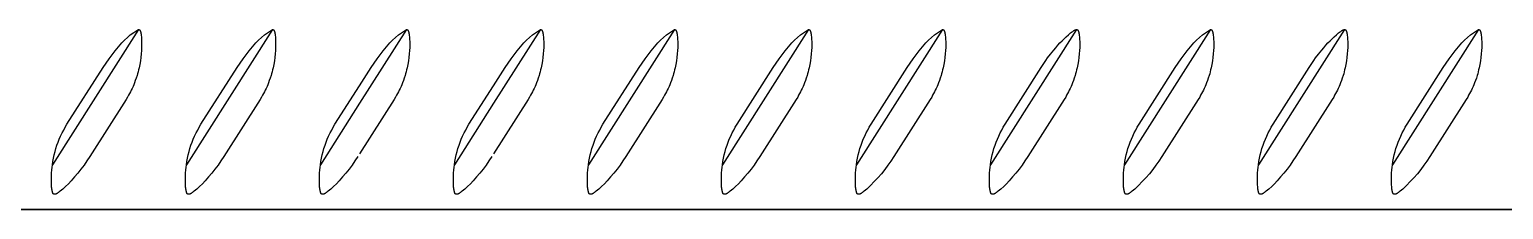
# Model space of a CAD drawing. Header units: millimetres. Extents: x 0 to 1192, y -689 to 404.
# Drawn here: x 952.2 to 1073.2, y 185 to 199.8 of the extents above; entities that cross this region are included whole.
import ezdxf

# ---------------------------------------------------------------- set-up
doc = ezdxf.new("R2010")
doc.units = ezdxf.units.MM
doc.layers.add('Blocks', color=7, linetype='Continuous')
doc.layers.add('Blocks$Inner', color=7, linetype='Continuous', lineweight=25, true_color=0x007f00)
doc.layers.add('Blocks$Outline', color=7, linetype='Continuous', lineweight=35, true_color=0xff3f3f)

# ---------------------------------------------------------------- blocks, each defined once
blk = doc.blocks.new('Rebar Side Table Side')
at = {"layer": 'Blocks$Inner'}
for points in [[(240.8, 199.77), (240.8, 199.77), (240.81, 199.77), (240.81, 199.77), (240.81, 199.77), (240.82, 199.77), (240.82, 199.77), (240.83, 199.77), (240.83, 199.77), (240.83, 199.77), (240.84, 199.77), (240.84, 199.77), (240.84, 199.77), (240.85, 199.77), (240.85, 199.77), (240.85, 199.76), (240.86, 199.76), (240.86, 199.76), (240.86, 199.76), (240.86, 199.76), (240.87, 199.76), (240.87, 199.76), (240.87, 199.75), (240.88, 199.75), (240.88, 199.75), (240.88, 199.75), (240.89, 199.74), (240.89, 199.74), (240.89, 199.74), (240.9, 199.74), (240.9, 199.73), (240.9, 199.73), (240.9, 199.73), (240.91, 199.72), (240.91, 199.72), (240.91, 199.72), (240.91, 199.71), (240.92, 199.71), (240.92, 199.7), (240.92, 199.7), (240.93, 199.7), (240.93, 199.69), (240.93, 199.68), (240.94, 199.67), (240.94, 199.66), (240.95, 199.65), (240.95, 199.64), (240.96, 199.63), (240.96, 199.62), (240.96, 199.6), (240.97, 199.58), (240.98, 199.55), (240.99, 199.51), (241, 199.46), (241.01, 199.42), (241.01, 199.37), (241.03, 199.28), (241.04, 199.18), (241.05, 199.08), (241.05, 198.97), (241.06, 198.76), (241.06, 198.53), (241.06, 198.29), (241.05, 198.04), (241.03, 197.77), (241, 197.49), (240.96, 197.21), (240.91, 196.91), (240.85, 196.62), (240.81, 196.46), (240.77, 196.31), (240.73, 196.15), (240.68, 196), (240.62, 195.79), (240.54, 195.58), (240.47, 195.39), (240.41, 195.24), (240.35, 195.09), (240.28, 194.94), (240.21, 194.8), (240.14, 194.66), (240.07, 194.52), (239.99, 194.38), (239.91, 194.24), (239.78, 194.03), (236.8, 189.36), (236.57, 189.01), (236.33, 188.66), (236.08, 188.33), (235.82, 188), (235.55, 187.68), (235.27, 187.36), (235.05, 187.13), (234.82, 186.91), (234.58, 186.69), (234.47, 186.6), (234.36, 186.51), (234.29, 186.46), (234.23, 186.41), (234.17, 186.37), (234.14, 186.35), (234.12, 186.33), (234.09, 186.32), (234.07, 186.31), (234.05, 186.3), (234.03, 186.29), (234.02, 186.28), (234.01, 186.28), (234, 186.28), (233.99, 186.27), (233.99, 186.27), (233.98, 186.27), (233.97, 186.26), (233.96, 186.26), (233.95, 186.26), (233.95, 186.26), (233.94, 186.26), (233.93, 186.26), (233.93, 186.26), (233.92, 186.26), (233.92, 186.26), (233.92, 186.26), (233.91, 186.26), (233.91, 186.26), (233.91, 186.26), (233.9, 186.26), (233.9, 186.26), (233.89, 186.26), (233.89, 186.26), (233.89, 186.26), (233.88, 186.26), (233.88, 186.26), (233.88, 186.26), (233.87, 186.26), (233.87, 186.26), (233.87, 186.26), (233.86, 186.26), (233.86, 186.26), (233.86, 186.27), (233.86, 186.27), (233.85, 186.27), (233.85, 186.27), (233.85, 186.27), (233.84, 186.27), (233.84, 186.27), (233.84, 186.28), (233.84, 186.28), (233.83, 186.28), (233.83, 186.28), (233.83, 186.29), (233.82, 186.29), (233.82, 186.29), (233.82, 186.29), (233.82, 186.3), (233.81, 186.3), (233.81, 186.3), (233.81, 186.3), (233.81, 186.31), (233.8, 186.31), (233.8, 186.31), (233.8, 186.32), (233.79, 186.32), (233.79, 186.33), (233.79, 186.33), (233.79, 186.33), (233.78, 186.34), (233.78, 186.35), (233.77, 186.36), (233.77, 186.37), (233.77, 186.38), (233.76, 186.39), (233.76, 186.4), (233.75, 186.41), (233.75, 186.42), (233.75, 186.43), (233.74, 186.46), (233.73, 186.48), (233.72, 186.51), (233.72, 186.54), (233.7, 186.61), (233.69, 186.69), (233.68, 186.77), (233.67, 186.85), (233.66, 187.06), (233.65, 187.27), (233.65, 187.5), (233.65, 187.74), (233.66, 188), (233.68, 188.26), (233.71, 188.47), (233.73, 188.68)], [(251.8, 199.77), (244.73, 188.68), (244.77, 188.95), (244.82, 189.22), (244.88, 189.49), (244.95, 189.76), (245.02, 190.02), (245.11, 190.28), (245.2, 190.54), (245.3, 190.79), (245.41, 191.04), (245.53, 191.29), (245.66, 191.53), (245.79, 191.77), (245.93, 192), (248.91, 196.67), (249.14, 197.02), (249.38, 197.37), (249.63, 197.71), (249.89, 198.03), (250.16, 198.36), (250.44, 198.67), (250.66, 198.9), (250.9, 199.12), (251.13, 199.34), (251.8, 199.77), (251.8, 199.77), (251.81, 199.77), (251.81, 199.77), (251.81, 199.77), (251.82, 199.77), (251.82, 199.77), (251.83, 199.77), (251.83, 199.77), (251.83, 199.77), (251.84, 199.77), (251.84, 199.77), (251.84, 199.77), (251.85, 199.77), (251.85, 199.77), (251.85, 199.76), (251.86, 199.76), (251.86, 199.76), (251.86, 199.76), (251.86, 199.76), (251.87, 199.76), (251.87, 199.76), (251.87, 199.75), (251.88, 199.75), (251.88, 199.75), (251.88, 199.75), (251.89, 199.74), (251.89, 199.74), (251.89, 199.74), (251.9, 199.74), (251.9, 199.73), (251.9, 199.73), (251.9, 199.73), (251.91, 199.72), (251.91, 199.72), (251.91, 199.72), (251.91, 199.71), (251.92, 199.71), (251.92, 199.7), (251.92, 199.7), (251.93, 199.7), (251.93, 199.69), (251.93, 199.68), (251.94, 199.67), (251.94, 199.66), (251.95, 199.65), (251.95, 199.64), (251.96, 199.63), (251.96, 199.62), (251.96, 199.6), (251.97, 199.58), (251.98, 199.55), (251.99, 199.51), (252, 199.46), (252.01, 199.42), (252.01, 199.37), (252.03, 199.28), (252.04, 199.18), (252.05, 199.08), (252.05, 198.97), (252.06, 198.76), (252.06, 198.53), (252.06, 198.29), (252.05, 198.04), (252.03, 197.77), (252, 197.49), (251.96, 197.21), (251.91, 196.91), (251.85, 196.62), (251.81, 196.46), (251.77, 196.31), (251.73, 196.15), (251.68, 196), (251.62, 195.79), (251.54, 195.58), (251.47, 195.39), (251.41, 195.24), (251.35, 195.09), (251.28, 194.94), (251.21, 194.8), (251.14, 194.66), (251.07, 194.52), (250.99, 194.38), (250.91, 194.24), (250.78, 194.03), (247.8, 189.36), (247.57, 189.01), (247.33, 188.66), (247.08, 188.33), (246.82, 188), (246.55, 187.68), (246.27, 187.36), (246.05, 187.13), (245.82, 186.91), (245.58, 186.69), (245.47, 186.6), (245.36, 186.51), (245.29, 186.46), (245.23, 186.41), (245.17, 186.37), (245.14, 186.35), (245.12, 186.33), (245.09, 186.32), (245.07, 186.31), (245.05, 186.3), (245.03, 186.29), (245.02, 186.28), (245.01, 186.28), (245, 186.28), (244.99, 186.27), (244.99, 186.27), (244.98, 186.27), (244.97, 186.26), (244.96, 186.26), (244.95, 186.26), (244.95, 186.26), (244.94, 186.26), (244.93, 186.26), (244.93, 186.26), (244.92, 186.26), (244.92, 186.26), (244.92, 186.26), (244.91, 186.26), (244.91, 186.26), (244.91, 186.26), (244.9, 186.26), (244.9, 186.26), (244.89, 186.26), (244.89, 186.26), (244.89, 186.26), (244.88, 186.26), (244.88, 186.26), (244.88, 186.26), (244.87, 186.26), (244.87, 186.26), (244.87, 186.26), (244.86, 186.26), (244.86, 186.26), (244.86, 186.27), (244.86, 186.27), (244.85, 186.27), (244.85, 186.27), (244.85, 186.27), (244.84, 186.27), (244.84, 186.27), (244.84, 186.28), (244.84, 186.28), (244.83, 186.28), (244.83, 186.28), (244.83, 186.29), (244.82, 186.29), (244.82, 186.29), (244.82, 186.29), (244.82, 186.3), (244.81, 186.3), (244.81, 186.3), (244.81, 186.3), (244.81, 186.31), (244.8, 186.31), (244.8, 186.31), (244.8, 186.32), (244.79, 186.32), (244.79, 186.33), (244.79, 186.33), (244.79, 186.33), (244.78, 186.34), (244.78, 186.35), (244.77, 186.36), (244.77, 186.37), (244.77, 186.38), (244.76, 186.39), (244.76, 186.4), (244.75, 186.41), (244.75, 186.42), (244.75, 186.43), (244.74, 186.46), (244.73, 186.48), (244.72, 186.51), (244.72, 186.54), (244.7, 186.61), (244.69, 186.69), (244.68, 186.77), (244.67, 186.85), (244.66, 187.06), (244.65, 187.27), (244.65, 187.5), (244.65, 187.74), (244.66, 188), (244.68, 188.26), (244.71, 188.47), (244.73, 188.68)], [(262.8, 199.77), (262.8, 199.77), (262.81, 199.77), (262.81, 199.77), (262.81, 199.77), (262.82, 199.77), (262.82, 199.77), (262.83, 199.77), (262.83, 199.77), (262.83, 199.77), (262.84, 199.77), (262.84, 199.77), (262.84, 199.77), (262.85, 199.77), (262.85, 199.77), (262.85, 199.76), (262.86, 199.76), (262.86, 199.76), (262.86, 199.76), (262.86, 199.76), (262.87, 199.76), (262.87, 199.76), (262.87, 199.75), (262.88, 199.75), (262.88, 199.75), (262.88, 199.75), (262.89, 199.74), (262.89, 199.74), (262.89, 199.74), (262.9, 199.74), (262.9, 199.73), (262.9, 199.73), (262.9, 199.73), (262.91, 199.72), (262.91, 199.72), (262.91, 199.72), (262.91, 199.71), (262.92, 199.71), (262.92, 199.7), (262.92, 199.7), (262.93, 199.7), (262.93, 199.69), (262.93, 199.68), (262.94, 199.67), (262.94, 199.66), (262.95, 199.65), (262.95, 199.64), (262.96, 199.63), (262.96, 199.62), (262.96, 199.6), (262.97, 199.58), (262.98, 199.55), (262.99, 199.51), (263, 199.46), (263.01, 199.42), (263.01, 199.37), (263.03, 199.28), (263.04, 199.18), (263.05, 199.08), (263.05, 198.97), (263.06, 198.76), (263.06, 198.53), (263.06, 198.29), (263.05, 198.04), (263.03, 197.77), (263, 197.49), (262.96, 197.21), (262.91, 196.91), (262.85, 196.62), (262.81, 196.46), (262.77, 196.31), (262.73, 196.15), (262.68, 196), (262.62, 195.79), (262.54, 195.58), (262.47, 195.39), (262.41, 195.24), (262.35, 195.09), (262.28, 194.94), (262.21, 194.8), (262.14, 194.66), (262.07, 194.52), (261.99, 194.38), (261.91, 194.24), (261.78, 194.03), (258.95, 189.58)], [(273.8, 199.77), (269.95, 193.73), (266.73, 188.68), (266.77, 188.95), (266.82, 189.22), (266.88, 189.49), (266.95, 189.76), (267.02, 190.02), (267.11, 190.28), (267.2, 190.54), (267.3, 190.79), (267.41, 191.04), (267.53, 191.29), (267.66, 191.53), (267.79, 191.77), (267.93, 192), (269.95, 195.16), (270.91, 196.67), (271.14, 197.02), (271.38, 197.37), (271.63, 197.71), (271.89, 198.03), (272.16, 198.36), (272.44, 198.67), (272.66, 198.9), (272.9, 199.12), (273.13, 199.34), (273.8, 199.77), (273.8, 199.77), (273.81, 199.77), (273.81, 199.77), (273.81, 199.77), (273.82, 199.77), (273.82, 199.77), (273.83, 199.77), (273.83, 199.77), (273.83, 199.77), (273.84, 199.77), (273.84, 199.77), (273.84, 199.77), (273.85, 199.77), (273.85, 199.77), (273.85, 199.76), (273.86, 199.76), (273.86, 199.76), (273.86, 199.76), (273.86, 199.76), (273.87, 199.76), (273.87, 199.76), (273.87, 199.75), (273.88, 199.75), (273.88, 199.75), (273.88, 199.75), (273.89, 199.74), (273.89, 199.74), (273.89, 199.74), (273.9, 199.74), (273.9, 199.73), (273.9, 199.73), (273.9, 199.73), (273.91, 199.72), (273.91, 199.72), (273.91, 199.72), (273.91, 199.71), (273.92, 199.71), (273.92, 199.7), (273.92, 199.7), (273.93, 199.7), (273.93, 199.69), (273.93, 199.68), (273.94, 199.67), (273.94, 199.66), (273.95, 199.65), (273.95, 199.64), (273.96, 199.63), (273.96, 199.62), (273.96, 199.6), (273.97, 199.58), (273.98, 199.55), (273.99, 199.51), (274, 199.46), (274.01, 199.42), (274.01, 199.37), (274.03, 199.28), (274.04, 199.18), (274.05, 199.08), (274.05, 198.97), (274.06, 198.76), (274.06, 198.53), (274.06, 198.29), (274.05, 198.04), (274.03, 197.77), (274, 197.49), (273.96, 197.21), (273.91, 196.91), (273.85, 196.62), (273.81, 196.46), (273.77, 196.31), (273.73, 196.15), (273.68, 196), (273.62, 195.79), (273.54, 195.58), (273.47, 195.39), (273.41, 195.24), (273.35, 195.09), (273.28, 194.94), (273.21, 194.8), (273.14, 194.66), (273.07, 194.52), (272.99, 194.38), (272.91, 194.24), (272.78, 194.03), (269.95, 189.58)], [(284.8, 199.77), (284.8, 199.77), (284.81, 199.77), (284.81, 199.77), (284.81, 199.77), (284.82, 199.77), (284.82, 199.77), (284.83, 199.77), (284.83, 199.77), (284.83, 199.77), (284.84, 199.77), (284.84, 199.77), (284.84, 199.77), (284.85, 199.77), (284.85, 199.77), (284.85, 199.76), (284.86, 199.76), (284.86, 199.76), (284.86, 199.76), (284.86, 199.76), (284.87, 199.76), (284.87, 199.76), (284.87, 199.75), (284.88, 199.75), (284.88, 199.75), (284.88, 199.75), (284.89, 199.74), (284.89, 199.74), (284.89, 199.74), (284.9, 199.74), (284.9, 199.73), (284.9, 199.73), (284.9, 199.73), (284.91, 199.72), (284.91, 199.72), (284.91, 199.72), (284.91, 199.71), (284.92, 199.71), (284.92, 199.7), (284.92, 199.7), (284.93, 199.7), (284.93, 199.69), (284.93, 199.68), (284.94, 199.67), (284.94, 199.66), (284.95, 199.65), (284.95, 199.64), (284.96, 199.63), (284.96, 199.62), (284.96, 199.6), (284.97, 199.58), (284.98, 199.55), (284.99, 199.51), (285, 199.46), (285.01, 199.42), (285.01, 199.37), (285.03, 199.28), (285.04, 199.18), (285.05, 199.08), (285.05, 198.97), (285.06, 198.76), (285.06, 198.53), (285.06, 198.29), (285.05, 198.04), (285.03, 197.77), (285, 197.49), (284.96, 197.21), (284.91, 196.91), (284.85, 196.62), (284.81, 196.46), (284.77, 196.31), (284.73, 196.15), (284.68, 196), (284.62, 195.79), (284.54, 195.58), (284.47, 195.39), (284.41, 195.24), (284.35, 195.09), (284.28, 194.94), (284.21, 194.8), (284.14, 194.66), (284.07, 194.52), (283.99, 194.38), (283.91, 194.24), (283.78, 194.03), (280.8, 189.36), (280.57, 189.01), (280.33, 188.66), (280.08, 188.33), (279.82, 188), (279.55, 187.68), (279.27, 187.36), (279.05, 187.13), (278.82, 186.91), (278.58, 186.69), (278.47, 186.6), (278.36, 186.51), (278.29, 186.46), (278.23, 186.41), (278.17, 186.37), (278.14, 186.35), (278.12, 186.33), (278.09, 186.32), (278.07, 186.31), (278.05, 186.3), (278.03, 186.29), (278.02, 186.28), (278.01, 186.28), (278, 186.28), (277.99, 186.27), (277.99, 186.27), (277.98, 186.27), (277.97, 186.26), (277.96, 186.26), (277.95, 186.26), (277.95, 186.26), (277.94, 186.26), (277.93, 186.26), (277.93, 186.26), (277.92, 186.26), (277.92, 186.26), (277.92, 186.26), (277.91, 186.26), (277.91, 186.26), (277.91, 186.26), (277.9, 186.26), (277.9, 186.26), (277.89, 186.26), (277.89, 186.26), (277.89, 186.26), (277.88, 186.26), (277.88, 186.26), (277.88, 186.26), (277.87, 186.26), (277.87, 186.26), (277.87, 186.26), (277.86, 186.26), (277.86, 186.26), (277.86, 186.27), (277.86, 186.27), (277.85, 186.27), (277.85, 186.27), (277.85, 186.27), (277.84, 186.27), (277.84, 186.27), (277.84, 186.28), (277.84, 186.28), (277.83, 186.28), (277.83, 186.28), (277.83, 186.29), (277.82, 186.29), (277.82, 186.29), (277.82, 186.29), (277.82, 186.3), (277.81, 186.3), (277.81, 186.3), (277.81, 186.3), (277.81, 186.31), (277.8, 186.31), (277.8, 186.31), (277.8, 186.32), (277.79, 186.32), (277.79, 186.33), (277.79, 186.33), (277.79, 186.33), (277.78, 186.34), (277.78, 186.35), (277.77, 186.36), (277.77, 186.37), (277.77, 186.38), (277.76, 186.39), (277.76, 186.4), (277.75, 186.41), (277.75, 186.42), (277.75, 186.43), (277.74, 186.46), (277.73, 186.48), (277.72, 186.51), (277.72, 186.54), (277.7, 186.61), (277.69, 186.69), (277.68, 186.77), (277.67, 186.85), (277.66, 187.06), (277.65, 187.27), (277.65, 187.5), (277.65, 187.74), (277.66, 188), (277.68, 188.26), (277.71, 188.47), (277.73, 188.68)], [(295.8, 199.77), (295.8, 199.77), (295.81, 199.77), (295.81, 199.77), (295.81, 199.77), (295.82, 199.77), (295.82, 199.77), (295.83, 199.77), (295.83, 199.77), (295.83, 199.77), (295.84, 199.77), (295.84, 199.77), (295.84, 199.77), (295.85, 199.77), (295.85, 199.77), (295.85, 199.76), (295.86, 199.76), (295.86, 199.76), (295.86, 199.76), (295.86, 199.76), (295.87, 199.76), (295.87, 199.76), (295.87, 199.75), (295.88, 199.75), (295.88, 199.75), (295.88, 199.75), (295.89, 199.74), (295.89, 199.74), (295.89, 199.74), (295.9, 199.74), (295.9, 199.73), (295.9, 199.73), (295.9, 199.73), (295.91, 199.72), (295.91, 199.72), (295.91, 199.72), (295.91, 199.71), (295.92, 199.71), (295.92, 199.7), (295.92, 199.7), (295.93, 199.7), (295.93, 199.69), (295.93, 199.68), (295.94, 199.67), (295.94, 199.66), (295.95, 199.65), (295.95, 199.64), (295.96, 199.63), (295.96, 199.62), (295.96, 199.6), (295.97, 199.58), (295.98, 199.55), (295.99, 199.51), (296, 199.46), (296.01, 199.42), (296.01, 199.37), (296.03, 199.28), (296.04, 199.18), (296.05, 199.08), (296.05, 198.97), (296.06, 198.76), (296.06, 198.53), (296.06, 198.29), (296.05, 198.04), (296.03, 197.77), (296, 197.49), (295.96, 197.21), (295.91, 196.91), (295.85, 196.62), (295.81, 196.46), (295.77, 196.31), (295.73, 196.15), (295.68, 196), (295.62, 195.79), (295.54, 195.58), (295.47, 195.39), (295.41, 195.24), (295.35, 195.09), (295.28, 194.94), (295.21, 194.8), (295.14, 194.66), (295.07, 194.52), (294.99, 194.38), (294.91, 194.24), (294.78, 194.03), (291.8, 189.36), (291.57, 189.01), (291.33, 188.66), (291.08, 188.33), (290.82, 188), (290.55, 187.68), (290.27, 187.36), (290.05, 187.13), (289.82, 186.91), (289.58, 186.69), (289.47, 186.6), (289.36, 186.51), (289.29, 186.46), (289.23, 186.41), (289.17, 186.37), (289.14, 186.35), (289.12, 186.33), (289.09, 186.32), (289.07, 186.31), (289.05, 186.3), (289.03, 186.29), (289.02, 186.28), (289.01, 186.28), (289, 186.28), (288.99, 186.27), (288.99, 186.27), (288.98, 186.27), (288.97, 186.26), (288.96, 186.26), (288.95, 186.26), (288.95, 186.26), (288.94, 186.26), (288.93, 186.26), (288.93, 186.26), (288.92, 186.26), (288.92, 186.26), (288.92, 186.26), (288.91, 186.26), (288.91, 186.26), (288.91, 186.26), (288.9, 186.26), (288.9, 186.26), (288.89, 186.26), (288.89, 186.26), (288.89, 186.26), (288.88, 186.26), (288.88, 186.26), (288.88, 186.26), (288.87, 186.26), (288.87, 186.26), (288.87, 186.26), (288.86, 186.26), (288.86, 186.26), (288.86, 186.27), (288.86, 186.27), (288.85, 186.27), (288.85, 186.27), (288.85, 186.27), (288.84, 186.27), (288.84, 186.27), (288.84, 186.28), (288.84, 186.28), (288.83, 186.28), (288.83, 186.28), (288.83, 186.29), (288.82, 186.29), (288.82, 186.29), (288.82, 186.29), (288.82, 186.3), (288.81, 186.3), (288.81, 186.3), (288.81, 186.3), (288.81, 186.31), (288.8, 186.31), (288.8, 186.31), (288.8, 186.32), (288.79, 186.32), (288.79, 186.33), (288.79, 186.33), (288.79, 186.33), (288.78, 186.34), (288.78, 186.35), (288.77, 186.36), (288.77, 186.37), (288.77, 186.38), (288.76, 186.39), (288.76, 186.4), (288.75, 186.41), (288.75, 186.42), (288.75, 186.43), (288.74, 186.46), (288.73, 186.48), (288.72, 186.51), (288.72, 186.54), (288.7, 186.61), (288.69, 186.69), (288.68, 186.77), (288.67, 186.85), (288.66, 187.06), (288.65, 187.27), (288.65, 187.5), (288.65, 187.74), (288.66, 188), (288.68, 188.26), (288.71, 188.47), (288.73, 188.68)], [(306.8, 199.77), (299.73, 188.68), (299.77, 188.95), (299.82, 189.22), (299.88, 189.49), (299.95, 189.76), (300.02, 190.02), (300.11, 190.28), (300.2, 190.54), (300.3, 190.79), (300.41, 191.04), (300.53, 191.29), (300.66, 191.53), (300.79, 191.77), (300.93, 192), (303.91, 196.67), (304.14, 197.02), (304.38, 197.37), (304.63, 197.71), (304.89, 198.03), (305.16, 198.36), (305.44, 198.67), (305.66, 198.9), (305.9, 199.12), (306.13, 199.34), (306.8, 199.77), (306.8, 199.77), (306.81, 199.77), (306.81, 199.77), (306.81, 199.77), (306.82, 199.77), (306.82, 199.77), (306.83, 199.77), (306.83, 199.77), (306.83, 199.77), (306.84, 199.77), (306.84, 199.77), (306.84, 199.77), (306.85, 199.77), (306.85, 199.77), (306.85, 199.76), (306.86, 199.76), (306.86, 199.76), (306.86, 199.76), (306.86, 199.76), (306.87, 199.76), (306.87, 199.76), (306.87, 199.75), (306.88, 199.75), (306.88, 199.75), (306.88, 199.75), (306.89, 199.74), (306.89, 199.74), (306.89, 199.74), (306.9, 199.74), (306.9, 199.73), (306.9, 199.73), (306.9, 199.73), (306.91, 199.72), (306.91, 199.72), (306.91, 199.72), (306.91, 199.71), (306.92, 199.71), (306.92, 199.7), (306.92, 199.7), (306.93, 199.7), (306.93, 199.69), (306.93, 199.68), (306.94, 199.67), (306.94, 199.66), (306.95, 199.65), (306.95, 199.64), (306.96, 199.63), (306.96, 199.62), (306.96, 199.6), (306.97, 199.58), (306.98, 199.55), (306.99, 199.51), (307, 199.46), (307.01, 199.42), (307.01, 199.37), (307.03, 199.28), (307.04, 199.18), (307.05, 199.08), (307.05, 198.97), (307.06, 198.76), (307.06, 198.53), (307.06, 198.29), (307.05, 198.04), (307.03, 197.77), (307, 197.49), (306.96, 197.21), (306.91, 196.91), (306.85, 196.62), (306.81, 196.46), (306.77, 196.31), (306.73, 196.15), (306.68, 196), (306.62, 195.79), (306.54, 195.58), (306.47, 195.39), (306.41, 195.24), (306.35, 195.09), (306.28, 194.94), (306.21, 194.8), (306.14, 194.66), (306.07, 194.52), (305.99, 194.38), (305.91, 194.24), (305.78, 194.03), (302.8, 189.36), (302.57, 188.99), (302.32, 188.64), (302.06, 188.29), (301.78, 187.95), (301.5, 187.62), (301.2, 187.3), (300.9, 186.99), (300.58, 186.69), (300.47, 186.6), (300.36, 186.51), (300.29, 186.46), (300.23, 186.41), (300.17, 186.37), (300.14, 186.35), (300.12, 186.33), (300.09, 186.32), (300.07, 186.31), (300.05, 186.3), (300.03, 186.29), (300.02, 186.28), (300.01, 186.28), (300, 186.28), (299.99, 186.27), (299.99, 186.27), (299.98, 186.27), (299.97, 186.26), (299.96, 186.26), (299.95, 186.26), (299.95, 186.26), (299.94, 186.26), (299.93, 186.26), (299.93, 186.26), (299.92, 186.26), (299.92, 186.26), (299.92, 186.26), (299.91, 186.26), (299.91, 186.26), (299.91, 186.26), (299.9, 186.26), (299.9, 186.26), (299.89, 186.26), (299.89, 186.26), (299.89, 186.26), (299.88, 186.26), (299.88, 186.26), (299.88, 186.26), (299.87, 186.26), (299.87, 186.26), (299.87, 186.26), (299.86, 186.26), (299.86, 186.26), (299.86, 186.27), (299.86, 186.27), (299.85, 186.27), (299.85, 186.27), (299.85, 186.27), (299.84, 186.27), (299.84, 186.27), (299.84, 186.28), (299.84, 186.28), (299.83, 186.28), (299.83, 186.28), (299.83, 186.29), (299.82, 186.29), (299.82, 186.29), (299.82, 186.29), (299.82, 186.3), (299.81, 186.3), (299.81, 186.3), (299.81, 186.3), (299.81, 186.31), (299.8, 186.31), (299.8, 186.31), (299.8, 186.32), (299.79, 186.32), (299.79, 186.33), (299.79, 186.33), (299.79, 186.33), (299.78, 186.34), (299.78, 186.35), (299.77, 186.36), (299.77, 186.37), (299.77, 186.38), (299.76, 186.39), (299.76, 186.4), (299.75, 186.41), (299.75, 186.42), (299.75, 186.43), (299.74, 186.46), (299.73, 186.48), (299.72, 186.51), (299.72, 186.54), (299.7, 186.61), (299.69, 186.69), (299.68, 186.77), (299.67, 186.85), (299.66, 187.06), (299.65, 187.27), (299.65, 187.5), (299.65, 187.74), (299.66, 188), (299.68, 188.26), (299.71, 188.47), (299.73, 188.68)], [(317.8, 199.77), (317.8, 199.77), (317.81, 199.77), (317.81, 199.77), (317.81, 199.77), (317.82, 199.77), (317.82, 199.77), (317.83, 199.77), (317.83, 199.77), (317.83, 199.77), (317.84, 199.77), (317.84, 199.77), (317.84, 199.77), (317.85, 199.77), (317.85, 199.77), (317.85, 199.76), (317.86, 199.76), (317.86, 199.76), (317.86, 199.76), (317.86, 199.76), (317.87, 199.76), (317.87, 199.76), (317.87, 199.75), (317.88, 199.75), (317.88, 199.75), (317.88, 199.75), (317.89, 199.74), (317.89, 199.74), (317.89, 199.74), (317.9, 199.74), (317.9, 199.73), (317.9, 199.73), (317.9, 199.73), (317.91, 199.72), (317.91, 199.72), (317.91, 199.72), (317.91, 199.71), (317.92, 199.71), (317.92, 199.7), (317.92, 199.7), (317.93, 199.7), (317.93, 199.69), (317.93, 199.68), (317.94, 199.67), (317.94, 199.66), (317.95, 199.65), (317.95, 199.64), (317.96, 199.63), (317.96, 199.62), (317.96, 199.6), (317.97, 199.58), (317.98, 199.55), (317.99, 199.51), (318, 199.46), (318.01, 199.42), (318.01, 199.37), (318.03, 199.28), (318.04, 199.18), (318.05, 199.08), (318.05, 198.97), (318.06, 198.76), (318.06, 198.53), (318.06, 198.29), (318.05, 198.04), (318.03, 197.77), (318, 197.49), (317.96, 197.21), (317.91, 196.91), (317.85, 196.62), (317.81, 196.46), (317.77, 196.31), (317.73, 196.15), (317.68, 196), (317.62, 195.79), (317.54, 195.58), (317.47, 195.39), (317.41, 195.24), (317.35, 195.09), (317.28, 194.94), (317.21, 194.8), (317.14, 194.66), (317.07, 194.52), (316.99, 194.38), (316.91, 194.24), (316.78, 194.03), (313.8, 189.36), (313.57, 189.01), (313.33, 188.66), (313.08, 188.33), (312.82, 188), (312.55, 187.68), (312.27, 187.36), (312.05, 187.13), (311.82, 186.91), (311.58, 186.69), (311.47, 186.6), (311.36, 186.51), (311.29, 186.46), (311.23, 186.41), (311.17, 186.37), (311.14, 186.35), (311.12, 186.33), (311.09, 186.32), (311.07, 186.31), (311.05, 186.3), (311.03, 186.29), (311.02, 186.28), (311.01, 186.28), (311, 186.28), (310.99, 186.27), (310.99, 186.27), (310.98, 186.27), (310.97, 186.26), (310.96, 186.26), (310.95, 186.26), (310.95, 186.26), (310.94, 186.26), (310.93, 186.26), (310.93, 186.26), (310.92, 186.26), (310.92, 186.26), (310.92, 186.26), (310.91, 186.26), (310.91, 186.26), (310.91, 186.26), (310.9, 186.26), (310.9, 186.26), (310.89, 186.26), (310.89, 186.26), (310.89, 186.26), (310.88, 186.26), (310.88, 186.26), (310.88, 186.26), (310.87, 186.26), (310.87, 186.26), (310.87, 186.26), (310.86, 186.26), (310.86, 186.26), (310.86, 186.27), (310.86, 186.27), (310.85, 186.27), (310.85, 186.27), (310.85, 186.27), (310.84, 186.27), (310.84, 186.27), (310.84, 186.28), (310.84, 186.28), (310.83, 186.28), (310.83, 186.28), (310.83, 186.29), (310.82, 186.29), (310.82, 186.29), (310.82, 186.29), (310.82, 186.3), (310.81, 186.3), (310.81, 186.3), (310.81, 186.3), (310.81, 186.31), (310.8, 186.31), (310.8, 186.31), (310.8, 186.32), (310.79, 186.32), (310.79, 186.33), (310.79, 186.33), (310.79, 186.33), (310.78, 186.34), (310.78, 186.35), (310.77, 186.36), (310.77, 186.37), (310.77, 186.38), (310.76, 186.39), (310.76, 186.4), (310.75, 186.41), (310.75, 186.42), (310.75, 186.43), (310.74, 186.46), (310.73, 186.48), (310.72, 186.51), (310.72, 186.54), (310.7, 186.61), (310.69, 186.69), (310.68, 186.77), (310.67, 186.85), (310.66, 187.06), (310.65, 187.27), (310.65, 187.5), (310.65, 187.74), (310.66, 188), (310.68, 188.26), (310.71, 188.47), (310.73, 188.68)], [(328.8, 199.77), (321.73, 188.68), (321.77, 188.95), (321.82, 189.22), (321.88, 189.49), (321.95, 189.76), (322.02, 190.02), (322.11, 190.28), (322.2, 190.54), (322.3, 190.79), (322.41, 191.04), (322.53, 191.29), (322.66, 191.53), (322.79, 191.77), (322.93, 192), (325.91, 196.67), (326.14, 197.02), (326.38, 197.37), (326.63, 197.71), (326.89, 198.03), (327.16, 198.36), (327.44, 198.67), (327.66, 198.9), (327.9, 199.12), (328.13, 199.34), (328.8, 199.77), (328.8, 199.77), (328.81, 199.77), (328.81, 199.77), (328.81, 199.77), (328.82, 199.77), (328.82, 199.77), (328.83, 199.77), (328.83, 199.77), (328.83, 199.77), (328.84, 199.77), (328.84, 199.77), (328.84, 199.77), (328.85, 199.77), (328.85, 199.77), (328.85, 199.76), (328.86, 199.76), (328.86, 199.76), (328.86, 199.76), (328.86, 199.76), (328.87, 199.76), (328.87, 199.76), (328.87, 199.75), (328.88, 199.75), (328.88, 199.75), (328.88, 199.75), (328.89, 199.74), (328.89, 199.74), (328.89, 199.74), (328.9, 199.74), (328.9, 199.73), (328.9, 199.73), (328.9, 199.73), (328.91, 199.72), (328.91, 199.72), (328.91, 199.72), (328.91, 199.71), (328.92, 199.71), (328.92, 199.7), (328.92, 199.7), (328.93, 199.7), (328.93, 199.69), (328.93, 199.68), (328.94, 199.67), (328.94, 199.66), (328.95, 199.65), (328.95, 199.64), (328.96, 199.63), (328.96, 199.62), (328.96, 199.6), (328.97, 199.58), (328.98, 199.55), (328.99, 199.51), (329, 199.46), (329.01, 199.42), (329.01, 199.37), (329.03, 199.28), (329.04, 199.18), (329.05, 199.08), (329.05, 198.97), (329.06, 198.76), (329.06, 198.53), (329.06, 198.29), (329.05, 198.04), (329.03, 197.77), (329, 197.49), (328.96, 197.21), (328.91, 196.91), (328.85, 196.62), (328.81, 196.46), (328.77, 196.31), (328.73, 196.15), (328.68, 196), (328.62, 195.79), (328.54, 195.58), (328.47, 195.39), (328.41, 195.24), (328.35, 195.09), (328.28, 194.94), (328.21, 194.8), (328.14, 194.66), (328.07, 194.52), (327.99, 194.38), (327.91, 194.24), (327.78, 194.03), (324.8, 189.36), (324.57, 188.99), (324.32, 188.64), (324.06, 188.29), (323.78, 187.95), (323.5, 187.62), (323.2, 187.3), (322.9, 186.99), (322.58, 186.69), (322.47, 186.6), (322.36, 186.51), (322.29, 186.46), (322.23, 186.41), (322.17, 186.37), (322.14, 186.35), (322.12, 186.33), (322.09, 186.32), (322.07, 186.31), (322.05, 186.3), (322.03, 186.29), (322.02, 186.28), (322.01, 186.28), (322, 186.28), (321.99, 186.27), (321.99, 186.27), (321.98, 186.27), (321.97, 186.26), (321.96, 186.26), (321.95, 186.26), (321.95, 186.26), (321.94, 186.26), (321.93, 186.26), (321.93, 186.26), (321.92, 186.26), (321.92, 186.26), (321.92, 186.26), (321.91, 186.26), (321.91, 186.26), (321.91, 186.26), (321.9, 186.26), (321.9, 186.26), (321.89, 186.26), (321.89, 186.26), (321.89, 186.26), (321.88, 186.26), (321.88, 186.26), (321.88, 186.26), (321.87, 186.26), (321.87, 186.26), (321.87, 186.26), (321.86, 186.26), (321.86, 186.26), (321.86, 186.27), (321.86, 186.27), (321.85, 186.27), (321.85, 186.27), (321.85, 186.27), (321.84, 186.27), (321.84, 186.27), (321.84, 186.28), (321.84, 186.28), (321.83, 186.28), (321.83, 186.28), (321.83, 186.29), (321.82, 186.29), (321.82, 186.29), (321.82, 186.29), (321.82, 186.3), (321.81, 186.3), (321.81, 186.3), (321.81, 186.3), (321.81, 186.31), (321.8, 186.31), (321.8, 186.31), (321.8, 186.32), (321.79, 186.32), (321.79, 186.33), (321.79, 186.33), (321.79, 186.33), (321.78, 186.34), (321.78, 186.35), (321.77, 186.36), (321.77, 186.37), (321.77, 186.38), (321.76, 186.39), (321.76, 186.4), (321.75, 186.41), (321.75, 186.42), (321.75, 186.43), (321.74, 186.46), (321.73, 186.48), (321.72, 186.51), (321.72, 186.54), (321.7, 186.61), (321.69, 186.69), (321.68, 186.77), (321.67, 186.85), (321.66, 187.06), (321.65, 187.27), (321.65, 187.5), (321.65, 187.74), (321.66, 188), (321.68, 188.26), (321.71, 188.47), (321.73, 188.68)], [(339.8, 199.77), (339.8, 199.77), (339.81, 199.77), (339.81, 199.77), (339.81, 199.77), (339.82, 199.77), (339.82, 199.77), (339.83, 199.77), (339.83, 199.77), (339.83, 199.77), (339.84, 199.77), (339.84, 199.77), (339.84, 199.77), (339.85, 199.77), (339.85, 199.77), (339.85, 199.76), (339.86, 199.76), (339.86, 199.76), (339.86, 199.76), (339.86, 199.76), (339.87, 199.76), (339.87, 199.76), (339.87, 199.75), (339.88, 199.75), (339.88, 199.75), (339.88, 199.75), (339.89, 199.74), (339.89, 199.74), (339.89, 199.74), (339.9, 199.74), (339.9, 199.73), (339.9, 199.73), (339.9, 199.73), (339.91, 199.72), (339.91, 199.72), (339.91, 199.72), (339.91, 199.71), (339.92, 199.71), (339.92, 199.7), (339.92, 199.7), (339.93, 199.7), (339.93, 199.69), (339.93, 199.68), (339.94, 199.67), (339.94, 199.66), (339.95, 199.65), (339.95, 199.64), (339.96, 199.63), (339.96, 199.62), (339.96, 199.6), (339.97, 199.58), (339.98, 199.55), (339.99, 199.51), (340, 199.46), (340.01, 199.42), (340.01, 199.37), (340.03, 199.28), (340.04, 199.18), (340.05, 199.08), (340.05, 198.97), (340.06, 198.76), (340.06, 198.53), (340.06, 198.29), (340.05, 198.04), (340.03, 197.77), (340, 197.49), (339.96, 197.21), (339.91, 196.91), (339.85, 196.62), (339.81, 196.46), (339.77, 196.31), (339.73, 196.15), (339.68, 196), (339.62, 195.79), (339.54, 195.58), (339.47, 195.39), (339.41, 195.24), (339.35, 195.09), (339.28, 194.94), (339.21, 194.8), (339.14, 194.66), (339.07, 194.52), (338.99, 194.38), (338.91, 194.24), (338.78, 194.03), (335.8, 189.36), (335.57, 189.01), (335.33, 188.66), (335.08, 188.33), (334.82, 188), (334.55, 187.68), (334.27, 187.36), (334.05, 187.13), (333.82, 186.91), (333.58, 186.69), (333.47, 186.6), (333.36, 186.51), (333.29, 186.46), (333.23, 186.41), (333.17, 186.37), (333.14, 186.35), (333.12, 186.33), (333.09, 186.32), (333.07, 186.31), (333.05, 186.3), (333.03, 186.29), (333.02, 186.28), (333.01, 186.28), (333, 186.28), (332.99, 186.27), (332.99, 186.27), (332.98, 186.27), (332.97, 186.26), (332.96, 186.26), (332.95, 186.26), (332.95, 186.26), (332.94, 186.26), (332.93, 186.26), (332.93, 186.26), (332.92, 186.26), (332.92, 186.26), (332.92, 186.26), (332.91, 186.26), (332.91, 186.26), (332.91, 186.26), (332.9, 186.26), (332.9, 186.26), (332.89, 186.26), (332.89, 186.26), (332.89, 186.26), (332.88, 186.26), (332.88, 186.26), (332.88, 186.26), (332.87, 186.26), (332.87, 186.26), (332.87, 186.26), (332.86, 186.26), (332.86, 186.26), (332.86, 186.27), (332.86, 186.27), (332.85, 186.27), (332.85, 186.27), (332.85, 186.27), (332.84, 186.27), (332.84, 186.27), (332.84, 186.28), (332.84, 186.28), (332.83, 186.28), (332.83, 186.28), (332.83, 186.29), (332.82, 186.29), (332.82, 186.29), (332.82, 186.29), (332.82, 186.3), (332.81, 186.3), (332.81, 186.3), (332.81, 186.3), (332.81, 186.31), (332.8, 186.31), (332.8, 186.31), (332.8, 186.32), (332.79, 186.32), (332.79, 186.33), (332.79, 186.33), (332.79, 186.33), (332.78, 186.34), (332.78, 186.35), (332.77, 186.36), (332.77, 186.37), (332.77, 186.38), (332.76, 186.39), (332.76, 186.4), (332.75, 186.41), (332.75, 186.42), (332.75, 186.43), (332.74, 186.46), (332.73, 186.48), (332.72, 186.51), (332.72, 186.54), (332.7, 186.61), (332.69, 186.69), (332.68, 186.77), (332.67, 186.85), (332.66, 187.06), (332.65, 187.27), (332.65, 187.5), (332.65, 187.74), (332.66, 188), (332.68, 188.26), (332.71, 188.47), (332.73, 188.68)], [(350.8, 199.77), (343.73, 188.68), (343.77, 188.95), (343.82, 189.22), (343.88, 189.49), (343.95, 189.76), (344.02, 190.02), (344.11, 190.28), (344.2, 190.54), (344.3, 190.79), (344.41, 191.04), (344.53, 191.29), (344.66, 191.53), (344.79, 191.77), (344.93, 192), (347.91, 196.67), (348.14, 197.02), (348.38, 197.37), (348.63, 197.71), (348.89, 198.03), (349.16, 198.36), (349.44, 198.67), (349.66, 198.9), (349.9, 199.12), (350.13, 199.34), (350.8, 199.77), (350.8, 199.77), (350.81, 199.77), (350.81, 199.77), (350.81, 199.77), (350.82, 199.77), (350.82, 199.77), (350.83, 199.77), (350.83, 199.77), (350.83, 199.77), (350.84, 199.77), (350.84, 199.77), (350.84, 199.77), (350.85, 199.77), (350.85, 199.77), (350.85, 199.76), (350.86, 199.76), (350.86, 199.76), (350.86, 199.76), (350.86, 199.76), (350.87, 199.76), (350.87, 199.76), (350.87, 199.75), (350.88, 199.75), (350.88, 199.75), (350.88, 199.75), (350.89, 199.74), (350.89, 199.74), (350.89, 199.74), (350.9, 199.74), (350.9, 199.73), (350.9, 199.73), (350.9, 199.73), (350.91, 199.72), (350.91, 199.72), (350.91, 199.72), (350.91, 199.71), (350.92, 199.71), (350.92, 199.7), (350.92, 199.7), (350.93, 199.7), (350.93, 199.69), (350.93, 199.68), (350.94, 199.67), (350.94, 199.66), (350.95, 199.65), (350.95, 199.64), (350.96, 199.63), (350.96, 199.62), (350.96, 199.6), (350.97, 199.58), (350.98, 199.55), (350.99, 199.51), (351, 199.46), (351.01, 199.42), (351.01, 199.37), (351.03, 199.28), (351.04, 199.18), (351.05, 199.08), (351.05, 198.97), (351.06, 198.76), (351.06, 198.53), (351.06, 198.29), (351.05, 198.04), (351.03, 197.77), (351, 197.49), (350.96, 197.21), (350.91, 196.91), (350.85, 196.62), (350.81, 196.46), (350.77, 196.31), (350.73, 196.15), (350.68, 196), (350.62, 195.79), (350.54, 195.58), (350.47, 195.39), (350.41, 195.24), (350.35, 195.09), (350.28, 194.94), (350.21, 194.8), (350.14, 194.66), (350.07, 194.52), (349.99, 194.38), (349.91, 194.24), (349.78, 194.03), (346.8, 189.36), (346.57, 188.99), (346.32, 188.64), (346.06, 188.29), (345.78, 187.95), (345.5, 187.62), (345.2, 187.3), (344.9, 186.99), (344.58, 186.69), (344.47, 186.6), (344.36, 186.51), (344.29, 186.46), (344.23, 186.41), (344.17, 186.37), (344.14, 186.35), (344.12, 186.33), (344.09, 186.32), (344.07, 186.31), (344.05, 186.3), (344.03, 186.29), (344.02, 186.28), (344.01, 186.28), (344, 186.28), (343.99, 186.27), (343.99, 186.27), (343.98, 186.27), (343.97, 186.26), (343.96, 186.26), (343.95, 186.26), (343.95, 186.26), (343.94, 186.26), (343.93, 186.26), (343.93, 186.26), (343.92, 186.26), (343.92, 186.26), (343.92, 186.26), (343.91, 186.26), (343.91, 186.26), (343.91, 186.26), (343.9, 186.26), (343.9, 186.26), (343.89, 186.26), (343.89, 186.26), (343.89, 186.26), (343.88, 186.26), (343.88, 186.26), (343.88, 186.26), (343.87, 186.26), (343.87, 186.26), (343.87, 186.26), (343.86, 186.26), (343.86, 186.26), (343.86, 186.27), (343.86, 186.27), (343.85, 186.27), (343.85, 186.27), (343.85, 186.27), (343.84, 186.27), (343.84, 186.27), (343.84, 186.28), (343.84, 186.28), (343.83, 186.28), (343.83, 186.28), (343.83, 186.29), (343.82, 186.29), (343.82, 186.29), (343.82, 186.29), (343.82, 186.3), (343.81, 186.3), (343.81, 186.3), (343.81, 186.3), (343.81, 186.31), (343.8, 186.31), (343.8, 186.31), (343.8, 186.32), (343.79, 186.32), (343.79, 186.33), (343.79, 186.33), (343.79, 186.33), (343.78, 186.34), (343.78, 186.35), (343.77, 186.36), (343.77, 186.37), (343.77, 186.38), (343.76, 186.39), (343.76, 186.4), (343.75, 186.41), (343.75, 186.42), (343.75, 186.43), (343.74, 186.46), (343.73, 186.48), (343.72, 186.51), (343.72, 186.54), (343.7, 186.61), (343.69, 186.69), (343.68, 186.77), (343.67, 186.85), (343.66, 187.06), (343.65, 187.27), (343.65, 187.5), (343.65, 187.74), (343.66, 188), (343.68, 188.26), (343.71, 188.47), (343.73, 188.68)], [(258.8, 189.36), (258.57, 189.01), (258.33, 188.66), (258.08, 188.33), (257.82, 188), (257.55, 187.68), (257.27, 187.36), (257.05, 187.13), (256.82, 186.91), (256.58, 186.69), (256.47, 186.6), (256.36, 186.51), (256.29, 186.46), (256.23, 186.41), (256.17, 186.37), (256.14, 186.35), (256.12, 186.33), (256.09, 186.32), (256.07, 186.31), (256.05, 186.3), (256.03, 186.29), (256.02, 186.28), (256.01, 186.28), (256, 186.28), (255.99, 186.27), (255.99, 186.27), (255.98, 186.27), (255.97, 186.26), (255.96, 186.26), (255.95, 186.26), (255.95, 186.26), (255.94, 186.26), (255.93, 186.26), (255.93, 186.26), (255.92, 186.26), (255.92, 186.26), (255.92, 186.26), (255.91, 186.26), (255.91, 186.26), (255.91, 186.26), (255.9, 186.26), (255.9, 186.26), (255.89, 186.26), (255.89, 186.26), (255.89, 186.26), (255.88, 186.26), (255.88, 186.26), (255.88, 186.26), (255.87, 186.26), (255.87, 186.26), (255.87, 186.26), (255.86, 186.26), (255.86, 186.26), (255.86, 186.27), (255.86, 186.27), (255.85, 186.27), (255.85, 186.27), (255.85, 186.27), (255.84, 186.27), (255.84, 186.27), (255.84, 186.28), (255.84, 186.28), (255.83, 186.28), (255.83, 186.28), (255.83, 186.29), (255.82, 186.29), (255.82, 186.29), (255.82, 186.29), (255.82, 186.3), (255.81, 186.3), (255.81, 186.3), (255.81, 186.3), (255.81, 186.31), (255.8, 186.31), (255.8, 186.31), (255.8, 186.32), (255.79, 186.32), (255.79, 186.33), (255.79, 186.33), (255.79, 186.33), (255.78, 186.34), (255.78, 186.35), (255.77, 186.36), (255.77, 186.37), (255.77, 186.38), (255.76, 186.39), (255.76, 186.4), (255.75, 186.41), (255.75, 186.42), (255.75, 186.43), (255.74, 186.46), (255.73, 186.48), (255.72, 186.51), (255.72, 186.54), (255.7, 186.61), (255.69, 186.69), (255.68, 186.77), (255.67, 186.85), (255.66, 187.06), (255.65, 187.27), (255.65, 187.5), (255.65, 187.74), (255.66, 188), (255.68, 188.26), (255.71, 188.47), (255.73, 188.68)], [(269.8, 189.36), (269.57, 189.01), (269.33, 188.66), (269.08, 188.33), (268.82, 188), (268.55, 187.68), (268.27, 187.36), (268.05, 187.13), (267.82, 186.91), (267.58, 186.69), (267.47, 186.6), (267.36, 186.51), (267.29, 186.46), (267.23, 186.41), (267.17, 186.37), (267.14, 186.35), (267.12, 186.33), (267.09, 186.32), (267.07, 186.31), (267.05, 186.3), (267.03, 186.29), (267.02, 186.28), (267.01, 186.28), (267, 186.28), (266.99, 186.27), (266.99, 186.27), (266.98, 186.27), (266.97, 186.26), (266.96, 186.26), (266.95, 186.26), (266.95, 186.26), (266.94, 186.26), (266.93, 186.26), (266.93, 186.26), (266.92, 186.26), (266.92, 186.26), (266.92, 186.26), (266.91, 186.26), (266.91, 186.26), (266.91, 186.26), (266.9, 186.26), (266.9, 186.26), (266.89, 186.26), (266.89, 186.26), (266.89, 186.26), (266.88, 186.26), (266.88, 186.26), (266.88, 186.26), (266.87, 186.26), (266.87, 186.26), (266.87, 186.26), (266.86, 186.26), (266.86, 186.26), (266.86, 186.27), (266.86, 186.27), (266.85, 186.27), (266.85, 186.27), (266.85, 186.27), (266.84, 186.27), (266.84, 186.27), (266.84, 186.28), (266.84, 186.28), (266.83, 186.28), (266.83, 186.28), (266.83, 186.29), (266.82, 186.29), (266.82, 186.29), (266.82, 186.29), (266.82, 186.3), (266.81, 186.3), (266.81, 186.3), (266.81, 186.3), (266.81, 186.31), (266.8, 186.31), (266.8, 186.31), (266.8, 186.32), (266.79, 186.32), (266.79, 186.33), (266.79, 186.33), (266.79, 186.33), (266.78, 186.34), (266.78, 186.35), (266.77, 186.36), (266.77, 186.37), (266.77, 186.38), (266.76, 186.39), (266.76, 186.4), (266.75, 186.41), (266.75, 186.42), (266.75, 186.43), (266.74, 186.46), (266.73, 186.48), (266.72, 186.51), (266.72, 186.54), (266.7, 186.61), (266.69, 186.69), (266.68, 186.77), (266.67, 186.85), (266.66, 187.06), (266.65, 187.27), (266.65, 187.5), (266.65, 187.74), (266.66, 188), (266.68, 188.26), (266.71, 188.47), (266.73, 188.68)], [(77.96, 185.02), (180.43, 185.02), (188.59, 185.02), (195.48, 185.02), (199.59, 185.02), (210.59, 185.02), (250.48, 185.02), (254.59, 185.02), (265.59, 185.02), (305.48, 185.02), (393.15, 185.02)]]:
    blk.add_lwpolyline(points, dxfattribs=at)
for points in [[(237.91, 196.67), (238.14, 197.02), (238.38, 197.37), (238.63, 197.71), (238.89, 198.03), (239.16, 198.36), (239.44, 198.67), (239.66, 198.9), (239.9, 199.12), (240.13, 199.34), (240.8, 199.77), (233.73, 188.68), (233.77, 188.95), (233.82, 189.22), (233.88, 189.49), (233.95, 189.76), (234.02, 190.02), (234.11, 190.28), (234.2, 190.54), (234.3, 190.79), (234.41, 191.04), (234.53, 191.29), (234.66, 191.53), (234.79, 191.77), (234.93, 192)], [(258.95, 195.16), (259.91, 196.67), (260.14, 197.02), (260.38, 197.37), (260.63, 197.71), (260.89, 198.03), (261.16, 198.36), (261.44, 198.67), (261.66, 198.9), (261.9, 199.12), (262.13, 199.34), (262.8, 199.77), (258.95, 193.73), (255.73, 188.68), (255.77, 188.95), (255.82, 189.22), (255.88, 189.49), (255.95, 189.76), (256.02, 190.02), (256.11, 190.28), (256.2, 190.54), (256.3, 190.79), (256.41, 191.04), (256.53, 191.29), (256.66, 191.53), (256.79, 191.77), (256.93, 192)], [(281.91, 196.67), (282.14, 197.02), (282.38, 197.37), (282.63, 197.71), (282.89, 198.03), (283.16, 198.36), (283.44, 198.67), (283.66, 198.9), (283.9, 199.12), (284.13, 199.34), (284.8, 199.77), (277.73, 188.68), (277.77, 188.95), (277.82, 189.22), (277.88, 189.49), (277.95, 189.76), (278.02, 190.02), (278.11, 190.28), (278.2, 190.54), (278.3, 190.79), (278.41, 191.04), (278.53, 191.29), (278.66, 191.53), (278.79, 191.77), (278.93, 192)], [(292.91, 196.67), (293.14, 197.02), (293.38, 197.37), (293.63, 197.71), (293.89, 198.03), (294.16, 198.36), (294.44, 198.67), (294.66, 198.9), (294.9, 199.12), (295.13, 199.34), (295.8, 199.77), (288.73, 188.68), (288.77, 188.95), (288.82, 189.22), (288.88, 189.49), (288.95, 189.76), (289.02, 190.02), (289.11, 190.28), (289.2, 190.54), (289.3, 190.79), (289.41, 191.04), (289.53, 191.29), (289.66, 191.53), (289.79, 191.77), (289.93, 192)], [(314.91, 196.67), (315.11, 196.99), (315.27, 197.22), (315.43, 197.44), (315.66, 197.75), (315.93, 198.08), (316.1, 198.28), (316.27, 198.48), (316.44, 198.67), (316.61, 198.84), (316.78, 199.01), (316.95, 199.18), (317.13, 199.34), (317.22, 199.41), (317.31, 199.49), (317.4, 199.56), (317.49, 199.62), (317.54, 199.66), (317.56, 199.67), (317.58, 199.69), (317.61, 199.7), (317.63, 199.71), (317.65, 199.73), (317.67, 199.74), (317.69, 199.74), (317.7, 199.75), (317.7, 199.75), (317.71, 199.76), (317.72, 199.76), (317.73, 199.76), (317.74, 199.76), (317.75, 199.77), (317.75, 199.77), (317.76, 199.77), (317.77, 199.77), (317.78, 199.77), (317.78, 199.77), (317.78, 199.77), (317.79, 199.77), (317.79, 199.77), (317.8, 199.77), (317.8, 199.77), (310.73, 188.68), (310.77, 188.95), (310.82, 189.22), (310.88, 189.49), (310.95, 189.76), (311.02, 190.02), (311.11, 190.28), (311.2, 190.54), (311.3, 190.79), (311.41, 191.04), (311.53, 191.29), (311.66, 191.53), (311.79, 191.77), (311.93, 192)], [(336.91, 196.67), (337.11, 196.99), (337.27, 197.22), (337.43, 197.44), (337.66, 197.75), (337.93, 198.08), (338.1, 198.28), (338.27, 198.48), (338.44, 198.67), (338.61, 198.84), (338.78, 199.01), (338.95, 199.18), (339.13, 199.34), (339.22, 199.41), (339.31, 199.49), (339.4, 199.56), (339.49, 199.62), (339.54, 199.66), (339.56, 199.67), (339.58, 199.69), (339.61, 199.7), (339.63, 199.71), (339.65, 199.73), (339.67, 199.74), (339.69, 199.74), (339.7, 199.75), (339.7, 199.75), (339.71, 199.76), (339.72, 199.76), (339.73, 199.76), (339.74, 199.76), (339.75, 199.77), (339.75, 199.77), (339.76, 199.77), (339.77, 199.77), (339.78, 199.77), (339.78, 199.77), (339.78, 199.77), (339.79, 199.77), (339.79, 199.77), (339.8, 199.77), (339.8, 199.77), (332.73, 188.68), (332.77, 188.95), (332.82, 189.22), (332.88, 189.49), (332.95, 189.76), (333.02, 190.02), (333.11, 190.28), (333.2, 190.54), (333.3, 190.79), (333.41, 191.04), (333.53, 191.29), (333.66, 191.53), (333.79, 191.77), (333.93, 192)]]:
    blk.add_lwpolyline(points, close=True, dxfattribs=at)
at = {"layer": 'Blocks$Outline'}
blk.add_lwpolyline([(393.15, 185.02), (305.48, 185.02), (265.59, 185.02), (254.59, 185.02), (250.48, 185.02), (210.59, 185.02), (199.59, 185.02), (195.48, 185.02), (188.59, 185.02), (180.43, 185.02), (77.96, 185.02)], dxfattribs=at)

msp = doc.modelspace()

# ---------------------------------------------------------------- block references
at = {"layer": 'Blocks'}
msp.add_blockref('Rebar Side Table Side', (720.39, 0), dxfattribs=at)

doc.saveas('drawing.dxf')
